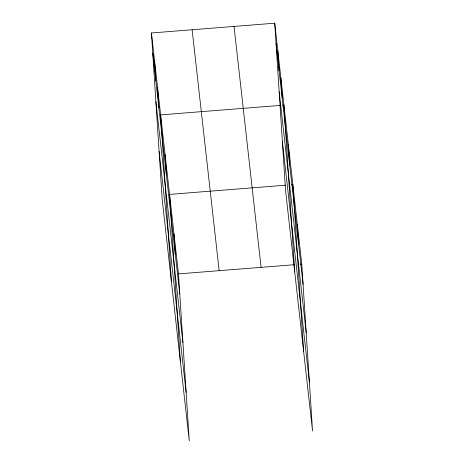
<?xml version="1.0" encoding="UTF-8"?>
<svg xmlns="http://www.w3.org/2000/svg" width="464" height="464" viewBox="0 0 464 464"><rect width="100%" height="100%" fill="white"/><g stroke="black" fill="none" stroke-linecap="round" stroke-linejoin="round"><path stroke-width="0.7" d="M151.444 32.973L178.478 273.899L189.266 440.8L162.232 199.874L151.444 32.973L274.734 23.2L301.768 264.126L312.556 431.027L285.522 190.101L274.734 23.2M280.355 105.398L160.631 114.886L171.425 281.787M282.495 105.229L283.922 105.113L294.715 272.014M285.708 185.188L169.551 194.393L180.345 361.294M291.415 184.736L292.842 184.62L303.636 351.521M178.478 273.899L294.628 264.695M300.336 264.242L301.768 264.126M276.039 43.454L303.073 284.38M279.171 91.843L306.205 332.775M282.396 141.706L309.43 382.632M234.047 26.425L261.081 267.351M192.125 29.748L219.159 270.674M152.749 53.227L179.783 294.153M155.881 101.622L182.915 342.548M159.106 151.479L186.139 392.405M297.302 224.373L298.613 244.627M288.382 144.867L289.693 165.12M280.859 77.813L282.17 98.061M277.797 50.506L279.108 70.76M174.012 234.146L175.322 254.4M165.091 154.64L166.402 174.893M157.569 87.586L158.879 107.834M154.506 60.279L155.817 80.533"/></g></svg>
